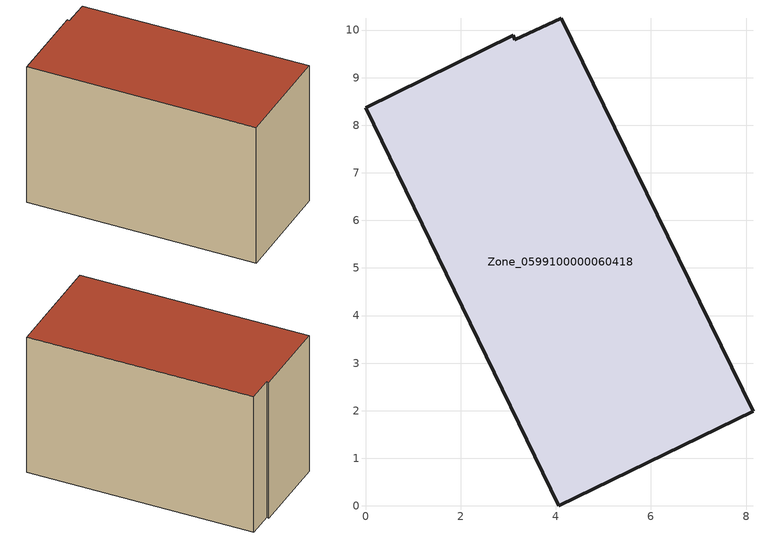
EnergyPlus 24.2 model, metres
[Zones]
Zone_0599100000060418
 floor ground (C_G): 4.06,0 0,8.37 3.11,9.89 3.14,9.79 4.11,10.25 8.14,1.99 z0
 wall outside (C_F): 4.06,0 8.14,1.99 4.11,10.25 3.14,9.79 3.11,9.89 0,8.37 4.06,0 z0:5.95
 roof outside (C_R): 0,8.37 4.06,0 8.14,1.99 4.11,10.25 3.14,9.79 3.11,9.89 z5.95
[BUILDING]
Pand.0599100000060418: North Axis=0; Terrain=City; Loads Convergence Tolerance Value=0.04; Temperature Convergence Tolerance Value=0.4; Solar Distribution=FullExterior; Maximum Number of Warmup Days=25; Minimum Number of Warmup Days=1
[Site:Location]
Rotterdam.The.Hague.AP_ZH_NLD Design_Conditions: Latitude=51.96; Longitude=4.45; Time Zone=1; Elevation=-4.5
[SITE:GROUNDTEMPERATURE:BUILDINGSURFACE]
18, 18, 18, 18, 18, 18, 18, 18, 18, 18, 18, 18
[MATERIAL] Thermal Absorptance=0.9; Solar Absorptance=0.7; Visible Absorptance=0.7
Name | Roughness | Thickness | Conductivity | Density | Specific Heat
G.TI.1946-1964 | MediumSmooth | 0.15 | 1 | 540 | 1210
F.TI.1946-1964 | Rough | 0.3 | 0.857143 | 1920 | 840
R.TI.1946-1964 | MediumRough | 0.2 | 0.277778 | 1500 | 1000
[CONSTRUCTION]
C_G: G.TI.1946-1964
C_F: F.TI.1946-1964
C_R: R.TI.1946-1964
[ZONE]
Zone_0599100000060418: Type=1; Multiplier=1; Ceiling Height=Autocalculate; Volume=Autocalculate; Floor Area=autocalculate; Part of Total Floor Area=Yes
[ZONEINFILTRATION:DESIGNFLOWRATE]
Infil_Zone_0599100000060418: Zone or ZoneList or Space or SpaceList=Zone_0599100000060418; Schedule=AlwaysOn; Design Flow Rate Calculation Method=Flow/Area; Flow Rate per Floor Area=0.003; Constant Term Coefficient=1; Temperature Term Coefficient=0; Velocity Term Coefficient=0; Velocity Squared Term Coefficient=0
[HVACTEMPLATE:ZONE:IDEALLOADSAIRSYSTEM]
Zone_0599100000060418: Maximum Heating Supply Air Temperature=50; Minimum Cooling Supply Air Temperature=13; Maximum Heating Supply Air Humidity Ratio=0.0156; Minimum Cooling Supply Air Humidity Ratio=0.0077; Heating Limit=NoLimit; Cooling Limit=NoLimit; Dehumidification Control Type=ConstantSensibleHeatRatio; Cooling Sensible Heat Ratio=0.7; Dehumidification Setpoint=60; Humidification Control Type=None; Humidification Setpoint=30; Outdoor Air Method=None; Outdoor Air Flow Rate per Person=0.00944; Outdoor Air Flow Rate per Zone Floor Area=0; Outdoor Air Flow Rate per Zone=0; Demand Controlled Ventilation Type=None; Outdoor Air Economizer Type=NoEconomizer; Heat Recovery Type=None; Sensible Heat Recovery Effectiveness=0.7; Latent Heat Recovery Effectiveness=0.65
[ZONECONTROL:THERMOSTAT]
ThermostatControl_Zone_0599100000060418: Zone or ZoneList=Zone_0599100000060418; Control Type Schedule=DualSetpointControlType; Control 1=Thermostat_Zone_0599100000060418; Temperature Difference Between Cutout And Setpoint=0
[THERMOSTATSETPOINT:DUALSETPOINT]
Thermostat_Zone_0599100000060418: Heating Setpoint Temperature Schedule=HeatingSetpoint_Zone_0599100000060418; Cooling Setpoint Temperature Schedule=CoolingSetpoint_Zone_0599100000060418
[SCHEDULE:COMPACT]
HeatingSetpoint_Zone_0599100000060418: Through: 12/31, For: AllDays, Until: 24:00, 21
CoolingSetpoint_Zone_0599100000060418: Through: 12/31, For: AllDays, Until: 24:00, 24
DualSetpointControlType: Through: 12/31, For: AllDays, Until: 24:00, 4
AlwaysOn: Through: 12/31, For: AllDays, Until: 24:00, 1
